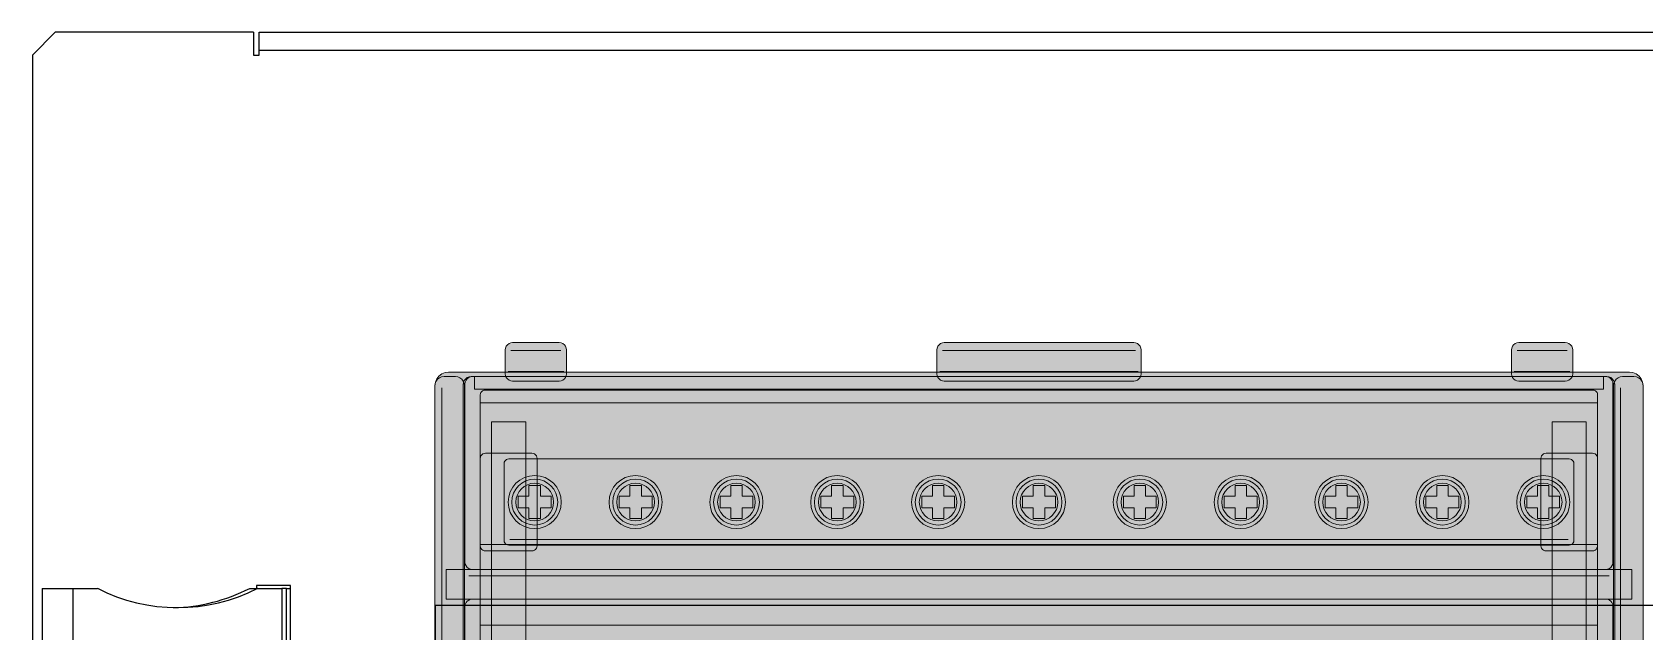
# Model space of a CAD drawing. Header units: millimetres. Extents: x -205 to 4435, y 0 to 4374.
# Drawn here: x 1445 to 1587.2, y 3574.4 to 3627.3 of the extents above; entities that cross this region are included whole.
import ezdxf

# ---------------------------------------------------------------- set-up
doc = ezdxf.new("R2010")
doc.units = ezdxf.units.MM
doc.layers.add('CP_DEVICES', color=7, linetype='Continuous')
for name, color, linetype, lineweight in [('EKF_DETAILS', 7, 'Continuous', 5), ('EKF_FILL', 7, 'Continuous', 5), ('EKF_OUTLINE', 7, 'Continuous', 13), ('EKF_TERMINALS', 7, 'Continuous', 5)]:
    doc.layers.add(name, color=color, linetype=linetype, lineweight=lineweight)

# ---------------------------------------------------------------- blocks, each defined once
blk = doc.blocks.new('A$Ca0305565')
at = {"color": 7, "linetype": 'Continuous', "lineweight": 25}
for p, q in [((2, 148), (0, 146)), ((19.5, 148), (2, 148)), ((19.5, 148), (19.5, 146)), ((20, 146.4), (20, 148)), ((20, 148), (430, 148)), ((0, 146), (0, 2)), ((19.5, 146), (20, 146)), ((20, 146), (20, 146.4)), ((430, 146.4), (20, 146.4)), ((0.87, 99), (0.87, 84)), ((0.87, 99), (3.6, 99)), ((3.6, 84), (3.6, 99)), ((3.6, 99), (5.73, 99)), ((19.16, 99), (19.87, 99)), ((19.75, 99.25), (19.75, 99)), ((22.75, 99.25), (19.75, 99.25)), ((19.87, 99), (21.99, 99)), ((21.99, 99), (21.99, 49)), ((22.41, 99), (21.99, 99)), ((22.41, 49), (22.41, 99)), ((22.41, 99), (22.75, 99)), ((22.75, 48.75), (22.75, 99.25)), ((35.5, 97.5), (35.5, 50.5)), ((414.5, 97.5), (35.5, 97.5))]:
    blk.add_line(p, q, dxfattribs=at)
for centre, radius, start, end in [((12.8, 112.79), 15.49, 242.8446, 297.1554), ((12, 113.08), 15.8, 271.6184, 296.9703)]:
    blk.add_arc(centre, radius, start, end, dxfattribs=at)
blk = doc.blocks.new('*U391')
blk.add_blockref('A$Ca0305565', (-12, 536.23))
blk = doc.blocks.new('EKF_CM_4x11')
at = {"layer": 'EKF_FILL', "true_color": 0x74745f}
for points in [[(10.95, 90.7), (11.12, 90.68), (11.28, 90.61), (11.41, 90.51), (11.51, 90.38), (11.58, 90.22), (11.6, 90.05), (11.6, 87.95), (11.58, 87.78), (11.51, 87.62), (11.41, 87.49), (11.28, 87.39), (11.12, 87.32), (10.95, 87.3), (6.85, 87.3), (6.68, 87.32), (6.53, 87.39), (6.39, 87.49), (6.29, 87.62), (6.22, 87.78), (6.2, 87.95), (6.2, 90.05), (6.22, 90.22), (6.29, 90.38), (6.39, 90.51), (6.53, 90.61), (6.68, 90.68), (6.85, 90.7)], [(61.6, 90.7), (61.77, 90.68), (61.92, 90.61), (62.06, 90.51), (62.16, 90.38), (62.23, 90.22), (62.25, 90.05), (62.25, 87.95), (62.23, 87.78), (62.16, 87.62), (62.06, 87.49), (61.92, 87.39), (61.77, 87.32), (61.6, 87.3), (44.9, 87.3), (44.73, 87.32), (44.58, 87.39), (44.44, 87.49), (44.34, 87.62), (44.27, 87.78), (44.25, 87.95), (44.25, 90.05), (44.27, 90.22), (44.34, 90.38), (44.44, 90.51), (44.58, 90.61), (44.73, 90.68), (44.9, 90.7)], [(99.65, 90.7), (99.82, 90.68), (99.97, 90.61), (100.11, 90.51), (100.21, 90.38), (100.28, 90.22), (100.3, 90.05), (100.3, 87.95), (100.28, 87.78), (100.21, 87.62), (100.11, 87.49), (99.97, 87.39), (99.82, 87.32), (99.65, 87.3), (95.55, 87.3), (95.38, 87.32), (95.22, 87.39), (95.09, 87.49), (94.99, 87.62), (94.92, 87.78), (94.9, 87.95), (94.9, 90.05), (94.92, 90.22), (94.99, 90.38), (95.09, 90.51), (95.22, 90.61), (95.38, 90.68), (95.55, 90.7)]]:
    blk.add_hatch(color=47, dxfattribs=at).paths.add_polyline_path(points)
at = {"layer": 'EKF_FILL', "true_color": 0xe3e8e5}
blk.add_hatch(color=254, dxfattribs=at).paths.add_polyline_path([(105.3, 88.1), (105.61, 88.06), (105.9, 87.94), (106.15, 87.75), (106.34, 87.5), (106.46, 87.21), (106.5, 86.9), (106.5, 1.2), (106.46, 0.89), (106.34, 0.6), (106.15, 0.35), (105.9, 0.16), (105.61, 0.04), (105.3, 0), (1.2, 0), (0.89, 0.04), (0.6, 0.16), (0.35, 0.35), (0.16, 0.6), (0.04, 0.89), (0, 1.2), (0, 86.9), (0.04, 87.21), (0.16, 87.5), (0.35, 87.75), (0.6, 87.94), (0.89, 88.06), (1.2, 88.1)])
at = {"layer": 'EKF_FILL', "true_color": 0xe4e9e6}
for points in [[(1.8, 87.7), (2.01, 87.67), (2.2, 87.59), (2.37, 87.47), (2.49, 87.3), (2.57, 87.11), (2.6, 86.9), (2.6, 0.8), (2.57, 0.59), (2.49, 0.4), (2.37, 0.23), (2.2, 0.11), (2.01, 0.03), (1.8, 0), (0.8, 0), (0.59, 0.03), (0.4, 0.11), (0.23, 0.23), (0.11, 0.4), (0.03, 0.59), (0, 0.8), (0, 86.9), (0.03, 87.11), (0.11, 87.3), (0.23, 87.47), (0.4, 87.59), (0.59, 87.67), (0.8, 87.7)], [(105.7, 87.7), (105.91, 87.67), (106.1, 87.59), (106.27, 87.47), (106.39, 87.3), (106.47, 87.11), (106.5, 86.9), (106.5, 0.8), (106.47, 0.59), (106.39, 0.4), (106.27, 0.23), (106.1, 0.11), (105.91, 0.03), (105.7, 0), (104.7, 0), (104.49, 0.03), (104.3, 0.11), (104.13, 0.23), (104.01, 0.4), (103.93, 0.59), (103.9, 0.8), (103.9, 86.9), (103.93, 87.11), (104.01, 87.3), (104.13, 87.47), (104.3, 87.59), (104.49, 87.67), (104.7, 87.7)]]:
    blk.add_hatch(color=254, dxfattribs=at).paths.add_polyline_path(points)
at = {"layer": 'EKF_FILL', "true_color": 0x55564e}
blk.add_hatch(color=251, dxfattribs=at).paths.add_polyline_path([(103.3, 87.7), (103.48, 87.68), (103.65, 87.61), (103.79, 87.49), (103.91, 87.35), (103.98, 87.18), (104, 87), (104, 1.4), (103.98, 1.22), (103.91, 1.05), (103.79, 0.91), (103.65, 0.79), (103.48, 0.72), (103.3, 0.7), (3.2, 0.7), (3.02, 0.72), (2.85, 0.79), (2.71, 0.91), (2.59, 1.05), (2.52, 1.22), (2.5, 1.4), (2.5, 87), (2.52, 87.18), (2.59, 87.35), (2.71, 87.49), (2.85, 87.61), (3.02, 87.68), (3.2, 87.7)])
at = {"layer": 'EKF_FILL', "true_color": 0x8b8e81}
for points in [[(3.3, 86.9), (103.2, 86.9), (103.2, 85.7), (3.3, 85.7)], [(3.3, 67.3), (103.2, 67.3), (103.2, 66.1), (3.3, 66.1)]]:
    blk.add_hatch(color=252, dxfattribs=at).paths.add_polyline_path(points)
at = {"layer": 'EKF_FILL', "true_color": 0x797c6b}
blk.add_hatch(color=8, dxfattribs=at).paths.add_polyline_path([(3.5, 87.7), (103, 87.7), (103, 86.6), (3.5, 86.6)])
at = {"layer": 'EKF_FILL', "true_color": 0x66665a}
blk.add_hatch(color=251, dxfattribs=at).paths.add_polyline_path([(102.1, 86.5), (102.2, 86.49), (102.3, 86.45), (102.38, 86.38), (102.45, 86.3), (102.49, 86.2), (102.5, 86.1), (102.5, 2.3), (102.49, 2.2), (102.45, 2.1), (102.38, 2.02), (102.3, 1.95), (102.2, 1.91), (102.1, 1.9), (4.4, 1.9), (4.3, 1.91), (4.2, 1.95), (4.12, 2.02), (4.05, 2.1), (4.01, 2.2), (4, 2.3), (4, 86.1), (4.01, 86.2), (4.05, 86.3), (4.12, 86.38), (4.2, 86.45), (4.3, 86.49), (4.4, 86.5)])
at = {"layer": 'EKF_FILL', "true_color": 0x7d7d6d}
for points in [[(5, 83.7), (8, 83.7), (8, 5), (5, 5)], [(98.5, 83.7), (101.5, 83.7), (101.5, 5), (98.5, 5)]]:
    blk.add_hatch(color=8, dxfattribs=at).paths.add_polyline_path(points)
at = {"layer": 'EKF_FILL', "true_color": 0x56594c}
for points in [[(8.55, 80.94), (8.67, 80.93), (8.78, 80.88), (8.87, 80.81), (8.94, 80.72), (8.98, 80.61), (9, 80.49), (9, 72.79), (8.98, 72.68), (8.94, 72.57), (8.87, 72.47), (8.78, 72.4), (8.67, 72.36), (8.55, 72.34), (4.45, 72.34), (4.33, 72.36), (4.22, 72.4), (4.13, 72.47), (4.06, 72.57), (4.02, 72.68), (4, 72.79), (4, 80.49), (4.02, 80.61), (4.06, 80.72), (4.13, 80.81), (4.22, 80.88), (4.33, 80.93), (4.45, 80.94)], [(102.05, 80.94), (102.17, 80.93), (102.28, 80.88), (102.37, 80.81), (102.44, 80.72), (102.48, 80.61), (102.5, 80.49), (102.5, 72.79), (102.48, 72.68), (102.44, 72.57), (102.37, 72.47), (102.28, 72.4), (102.17, 72.36), (102.05, 72.34), (97.95, 72.34), (97.83, 72.36), (97.72, 72.4), (97.63, 72.47), (97.56, 72.57), (97.52, 72.68), (97.5, 72.79), (97.5, 80.49), (97.52, 80.61), (97.56, 80.72), (97.63, 80.81), (97.72, 80.88), (97.83, 80.93), (97.95, 80.94)]]:
    blk.add_hatch(color=251, dxfattribs=at).paths.add_polyline_path(points)
at = {"layer": 'EKF_FILL', "true_color": 0x8b805d}
blk.add_hatch(color=45, dxfattribs=at).paths.add_polyline_path([(100, 80.44), (100.1, 80.43), (100.2, 80.39), (100.28, 80.32), (100.35, 80.24), (100.39, 80.15), (100.4, 80.04), (100.4, 73.24), (100.39, 73.14), (100.35, 73.04), (100.28, 72.96), (100.2, 72.9), (100.1, 72.86), (100, 72.84), (6.5, 72.84), (6.4, 72.86), (6.3, 72.9), (6.22, 72.96), (6.15, 73.04), (6.11, 73.14), (6.1, 73.24), (6.1, 80.04), (6.11, 80.15), (6.15, 80.24), (6.22, 80.32), (6.3, 80.39), (6.4, 80.43), (6.5, 80.44)])
at = {"layer": 'EKF_FILL', "true_color": 0x625f4e}
for points in [[(11.14, 76.64), (11.12, 76.34), (11.06, 76.04), (10.96, 75.75), (10.83, 75.47), (10.66, 75.22), (10.45, 74.99), (10.22, 74.79), (9.97, 74.62), (9.7, 74.48), (9.41, 74.38), (9.11, 74.32), (8.8, 74.3), (8.49, 74.32), (8.19, 74.38), (7.9, 74.48), (7.63, 74.62), (7.38, 74.79), (7.15, 74.99), (6.94, 75.22), (6.77, 75.47), (6.64, 75.75), (6.54, 76.04), (6.48, 76.34), (6.46, 76.64), (6.48, 76.95), (6.54, 77.25), (6.64, 77.54), (6.77, 77.81), (6.94, 78.07), (7.15, 78.3), (7.38, 78.5), (7.63, 78.67), (7.9, 78.8), (8.19, 78.9), (8.49, 78.96), (8.8, 78.98), (9.11, 78.96), (9.41, 78.9), (9.7, 78.8), (9.97, 78.67), (10.22, 78.5), (10.45, 78.3), (10.66, 78.07), (10.83, 77.81), (10.96, 77.54), (11.06, 77.25), (11.12, 76.95)], [(20.03, 76.64), (20.01, 76.34), (19.95, 76.04), (19.85, 75.75), (19.72, 75.47), (19.55, 75.22), (19.34, 74.99), (19.11, 74.79), (18.86, 74.62), (18.59, 74.48), (18.3, 74.38), (18, 74.32), (17.69, 74.3), (17.38, 74.32), (17.08, 74.38), (16.79, 74.48), (16.52, 74.62), (16.27, 74.79), (16.04, 74.99), (15.83, 75.22), (15.66, 75.47), (15.53, 75.75), (15.43, 76.04), (15.37, 76.34), (15.35, 76.64), (15.37, 76.95), (15.43, 77.25), (15.53, 77.54), (15.66, 77.81), (15.83, 78.07), (16.04, 78.3), (16.27, 78.5), (16.52, 78.67), (16.79, 78.8), (17.08, 78.9), (17.38, 78.96), (17.69, 78.98), (18, 78.96), (18.3, 78.9), (18.59, 78.8), (18.86, 78.67), (19.11, 78.5), (19.34, 78.3), (19.55, 78.07), (19.72, 77.81), (19.85, 77.54), (19.95, 77.25), (20.01, 76.95)], [(28.92, 76.64), (28.9, 76.34), (28.84, 76.04), (28.74, 75.75), (28.61, 75.47), (28.44, 75.22), (28.23, 74.99), (28, 74.79), (27.75, 74.62), (27.48, 74.48), (27.19, 74.38), (26.89, 74.32), (26.58, 74.3), (26.27, 74.32), (25.97, 74.38), (25.68, 74.48), (25.41, 74.62), (25.16, 74.79), (24.93, 74.99), (24.72, 75.22), (24.55, 75.47), (24.42, 75.75), (24.32, 76.04), (24.26, 76.34), (24.24, 76.64), (24.26, 76.95), (24.32, 77.25), (24.42, 77.54), (24.55, 77.81), (24.72, 78.07), (24.93, 78.3), (25.16, 78.5), (25.41, 78.67), (25.68, 78.8), (25.97, 78.9), (26.27, 78.96), (26.58, 78.98), (26.89, 78.96), (27.19, 78.9), (27.48, 78.8), (27.75, 78.67), (28, 78.5), (28.23, 78.3), (28.44, 78.07), (28.61, 77.81), (28.74, 77.54), (28.84, 77.25), (28.9, 76.95)], [(37.81, 76.64), (37.79, 76.34), (37.73, 76.04), (37.63, 75.75), (37.5, 75.47), (37.33, 75.22), (37.12, 74.99), (36.89, 74.79), (36.64, 74.62), (36.37, 74.48), (36.08, 74.38), (35.78, 74.32), (35.47, 74.3), (35.16, 74.32), (34.86, 74.38), (34.57, 74.48), (34.3, 74.62), (34.05, 74.79), (33.82, 74.99), (33.61, 75.22), (33.44, 75.47), (33.31, 75.75), (33.21, 76.04), (33.15, 76.34), (33.13, 76.64), (33.15, 76.95), (33.21, 77.25), (33.31, 77.54), (33.44, 77.81), (33.61, 78.07), (33.82, 78.3), (34.05, 78.5), (34.3, 78.67), (34.57, 78.8), (34.86, 78.9), (35.16, 78.96), (35.47, 78.98), (35.78, 78.96), (36.08, 78.9), (36.37, 78.8), (36.64, 78.67), (36.89, 78.5), (37.12, 78.3), (37.33, 78.07), (37.5, 77.81), (37.63, 77.54), (37.73, 77.25), (37.79, 76.95)], [(46.7, 76.64), (46.68, 76.34), (46.62, 76.04), (46.52, 75.75), (46.39, 75.47), (46.22, 75.22), (46.01, 74.99), (45.78, 74.79), (45.53, 74.62), (45.26, 74.48), (44.97, 74.38), (44.67, 74.32), (44.36, 74.3), (44.05, 74.32), (43.75, 74.38), (43.46, 74.48), (43.19, 74.62), (42.94, 74.79), (42.71, 74.99), (42.5, 75.22), (42.33, 75.47), (42.2, 75.75), (42.1, 76.04), (42.04, 76.34), (42.02, 76.64), (42.04, 76.95), (42.1, 77.25), (42.2, 77.54), (42.33, 77.81), (42.5, 78.07), (42.71, 78.3), (42.94, 78.5), (43.19, 78.67), (43.46, 78.8), (43.75, 78.9), (44.05, 78.96), (44.36, 78.98), (44.67, 78.96), (44.97, 78.9), (45.26, 78.8), (45.53, 78.67), (45.78, 78.5), (46.01, 78.3), (46.22, 78.07), (46.39, 77.81), (46.52, 77.54), (46.62, 77.25), (46.68, 76.95)], [(55.59, 76.64), (55.57, 76.34), (55.51, 76.04), (55.41, 75.75), (55.28, 75.47), (55.11, 75.22), (54.9, 74.99), (54.67, 74.79), (54.42, 74.62), (54.15, 74.48), (53.86, 74.38), (53.56, 74.32), (53.25, 74.3), (52.94, 74.32), (52.64, 74.38), (52.35, 74.48), (52.08, 74.62), (51.83, 74.79), (51.6, 74.99), (51.39, 75.22), (51.22, 75.47), (51.09, 75.75), (50.99, 76.04), (50.93, 76.34), (50.91, 76.64), (50.93, 76.95), (50.99, 77.25), (51.09, 77.54), (51.22, 77.81), (51.39, 78.07), (51.6, 78.3), (51.83, 78.5), (52.08, 78.67), (52.35, 78.8), (52.64, 78.9), (52.94, 78.96), (53.25, 78.98), (53.56, 78.96), (53.86, 78.9), (54.15, 78.8), (54.42, 78.67), (54.67, 78.5), (54.9, 78.3), (55.11, 78.07), (55.28, 77.81), (55.41, 77.54), (55.51, 77.25), (55.57, 76.95)], [(64.48, 76.64), (64.46, 76.34), (64.4, 76.04), (64.3, 75.75), (64.17, 75.47), (64, 75.22), (63.79, 74.99), (63.56, 74.79), (63.31, 74.62), (63.04, 74.48), (62.75, 74.38), (62.45, 74.32), (62.14, 74.3), (61.83, 74.32), (61.53, 74.38), (61.24, 74.48), (60.97, 74.62), (60.72, 74.79), (60.49, 74.99), (60.28, 75.22), (60.11, 75.47), (59.98, 75.75), (59.88, 76.04), (59.82, 76.34), (59.8, 76.64), (59.82, 76.95), (59.88, 77.25), (59.98, 77.54), (60.11, 77.81), (60.28, 78.07), (60.49, 78.3), (60.72, 78.5), (60.97, 78.67), (61.24, 78.8), (61.53, 78.9), (61.83, 78.96), (62.14, 78.98), (62.45, 78.96), (62.75, 78.9), (63.04, 78.8), (63.31, 78.67), (63.56, 78.5), (63.79, 78.3), (64, 78.07), (64.17, 77.81), (64.3, 77.54), (64.4, 77.25), (64.46, 76.95)], [(73.37, 76.64), (73.35, 76.34), (73.29, 76.04), (73.19, 75.75), (73.06, 75.47), (72.89, 75.22), (72.68, 74.99), (72.45, 74.79), (72.2, 74.62), (71.93, 74.48), (71.64, 74.38), (71.34, 74.32), (71.03, 74.3), (70.72, 74.32), (70.42, 74.38), (70.13, 74.48), (69.86, 74.62), (69.61, 74.79), (69.38, 74.99), (69.17, 75.22), (69, 75.47), (68.87, 75.75), (68.77, 76.04), (68.71, 76.34), (68.69, 76.64), (68.71, 76.95), (68.77, 77.25), (68.87, 77.54), (69, 77.81), (69.17, 78.07), (69.38, 78.3), (69.61, 78.5), (69.86, 78.67), (70.13, 78.8), (70.42, 78.9), (70.72, 78.96), (71.03, 78.98), (71.34, 78.96), (71.64, 78.9), (71.93, 78.8), (72.2, 78.67), (72.45, 78.5), (72.68, 78.3), (72.89, 78.07), (73.06, 77.81), (73.19, 77.54), (73.29, 77.25), (73.35, 76.95)], [(82.26, 76.64), (82.24, 76.34), (82.18, 76.04), (82.08, 75.75), (81.95, 75.47), (81.78, 75.22), (81.57, 74.99), (81.34, 74.79), (81.09, 74.62), (80.82, 74.48), (80.53, 74.38), (80.23, 74.32), (79.92, 74.3), (79.61, 74.32), (79.31, 74.38), (79.02, 74.48), (78.75, 74.62), (78.5, 74.79), (78.27, 74.99), (78.06, 75.22), (77.89, 75.47), (77.76, 75.75), (77.66, 76.04), (77.6, 76.34), (77.58, 76.64), (77.6, 76.95), (77.66, 77.25), (77.76, 77.54), (77.89, 77.81), (78.06, 78.07), (78.27, 78.3), (78.5, 78.5), (78.75, 78.67), (79.02, 78.8), (79.31, 78.9), (79.61, 78.96), (79.92, 78.98), (80.23, 78.96), (80.53, 78.9), (80.82, 78.8), (81.09, 78.67), (81.34, 78.5), (81.57, 78.3), (81.78, 78.07), (81.95, 77.81), (82.08, 77.54), (82.18, 77.25), (82.24, 76.95)], [(91.15, 76.64), (91.13, 76.34), (91.07, 76.04), (90.97, 75.75), (90.84, 75.47), (90.67, 75.22), (90.46, 74.99), (90.23, 74.79), (89.98, 74.62), (89.71, 74.48), (89.42, 74.38), (89.12, 74.32), (88.81, 74.3), (88.5, 74.32), (88.2, 74.38), (87.91, 74.48), (87.64, 74.62), (87.39, 74.79), (87.16, 74.99), (86.95, 75.22), (86.78, 75.47), (86.65, 75.75), (86.55, 76.04), (86.49, 76.34), (86.47, 76.64), (86.49, 76.95), (86.55, 77.25), (86.65, 77.54), (86.78, 77.81), (86.95, 78.07), (87.16, 78.3), (87.39, 78.5), (87.64, 78.67), (87.91, 78.8), (88.2, 78.9), (88.5, 78.96), (88.81, 78.98), (89.12, 78.96), (89.42, 78.9), (89.71, 78.8), (89.98, 78.67), (90.23, 78.5), (90.46, 78.3), (90.67, 78.07), (90.84, 77.81), (90.97, 77.54), (91.07, 77.25), (91.13, 76.95)], [(100.04, 76.64), (100.02, 76.34), (99.96, 76.04), (99.86, 75.75), (99.73, 75.47), (99.56, 75.22), (99.35, 74.99), (99.12, 74.79), (98.87, 74.62), (98.6, 74.48), (98.31, 74.38), (98.01, 74.32), (97.7, 74.3), (97.39, 74.32), (97.09, 74.38), (96.8, 74.48), (96.53, 74.62), (96.28, 74.79), (96.05, 74.99), (95.84, 75.22), (95.67, 75.47), (95.54, 75.75), (95.44, 76.04), (95.38, 76.34), (95.36, 76.64), (95.38, 76.95), (95.44, 77.25), (95.54, 77.54), (95.67, 77.81), (95.84, 78.07), (96.05, 78.3), (96.28, 78.5), (96.53, 78.67), (96.8, 78.8), (97.09, 78.9), (97.39, 78.96), (97.7, 78.98), (98.01, 78.96), (98.31, 78.9), (98.6, 78.8), (98.87, 78.67), (99.12, 78.5), (99.35, 78.3), (99.56, 78.07), (99.73, 77.81), (99.86, 77.54), (99.96, 77.25), (100.02, 76.95)]]:
    blk.add_hatch(color=251, dxfattribs=at).paths.add_polyline_path(points)
at = {"layer": 'EKF_FILL', "true_color": 0x909087}
for points in [[(10.82, 76.64), (10.8, 76.38), (10.75, 76.12), (10.67, 75.87), (10.55, 75.63), (10.4, 75.41), (10.23, 75.21), (10.03, 75.04), (9.81, 74.89), (9.57, 74.78), (9.32, 74.69), (9.06, 74.64), (8.8, 74.62), (8.54, 74.64), (8.28, 74.69), (8.03, 74.78), (7.79, 74.89), (7.57, 75.04), (7.37, 75.21), (7.2, 75.41), (7.05, 75.63), (6.93, 75.87), (6.85, 76.12), (6.8, 76.38), (6.78, 76.64), (6.8, 76.91), (6.85, 77.16), (6.93, 77.41), (7.05, 77.65), (7.2, 77.87), (7.37, 78.07), (7.57, 78.24), (7.79, 78.39), (8.03, 78.51), (8.28, 78.59), (8.54, 78.64), (8.8, 78.66), (9.06, 78.64), (9.32, 78.59), (9.57, 78.51), (9.81, 78.39), (10.03, 78.24), (10.23, 78.07), (10.4, 77.87), (10.55, 77.65), (10.67, 77.41), (10.75, 77.16), (10.8, 76.91)], [(19.71, 76.64), (19.69, 76.38), (19.64, 76.12), (19.56, 75.87), (19.44, 75.63), (19.29, 75.41), (19.12, 75.21), (18.92, 75.04), (18.7, 74.89), (18.46, 74.78), (18.21, 74.69), (17.95, 74.64), (17.69, 74.62), (17.43, 74.64), (17.17, 74.69), (16.92, 74.78), (16.68, 74.89), (16.46, 75.04), (16.26, 75.21), (16.09, 75.41), (15.94, 75.63), (15.82, 75.87), (15.74, 76.12), (15.69, 76.38), (15.67, 76.64), (15.69, 76.91), (15.74, 77.16), (15.82, 77.41), (15.94, 77.65), (16.09, 77.87), (16.26, 78.07), (16.46, 78.24), (16.68, 78.39), (16.92, 78.51), (17.17, 78.59), (17.43, 78.64), (17.69, 78.66), (17.95, 78.64), (18.21, 78.59), (18.46, 78.51), (18.7, 78.39), (18.92, 78.24), (19.12, 78.07), (19.29, 77.87), (19.44, 77.65), (19.56, 77.41), (19.64, 77.16), (19.69, 76.91)], [(28.6, 76.64), (28.58, 76.38), (28.53, 76.12), (28.45, 75.87), (28.33, 75.63), (28.18, 75.41), (28.01, 75.21), (27.81, 75.04), (27.59, 74.89), (27.35, 74.78), (27.1, 74.69), (26.84, 74.64), (26.58, 74.62), (26.32, 74.64), (26.06, 74.69), (25.81, 74.78), (25.57, 74.89), (25.35, 75.04), (25.15, 75.21), (24.98, 75.41), (24.83, 75.63), (24.71, 75.87), (24.63, 76.12), (24.58, 76.38), (24.56, 76.64), (24.58, 76.91), (24.63, 77.16), (24.71, 77.41), (24.83, 77.65), (24.98, 77.87), (25.15, 78.07), (25.35, 78.24), (25.57, 78.39), (25.81, 78.51), (26.06, 78.59), (26.32, 78.64), (26.58, 78.66), (26.84, 78.64), (27.1, 78.59), (27.35, 78.51), (27.59, 78.39), (27.81, 78.24), (28.01, 78.07), (28.18, 77.87), (28.33, 77.65), (28.45, 77.41), (28.53, 77.16), (28.58, 76.91)], [(37.49, 76.64), (37.47, 76.38), (37.42, 76.12), (37.34, 75.87), (37.22, 75.63), (37.07, 75.41), (36.9, 75.21), (36.7, 75.04), (36.48, 74.89), (36.24, 74.78), (35.99, 74.69), (35.73, 74.64), (35.47, 74.62), (35.21, 74.64), (34.95, 74.69), (34.7, 74.78), (34.46, 74.89), (34.24, 75.04), (34.04, 75.21), (33.87, 75.41), (33.72, 75.63), (33.6, 75.87), (33.52, 76.12), (33.47, 76.38), (33.45, 76.64), (33.47, 76.91), (33.52, 77.16), (33.6, 77.41), (33.72, 77.65), (33.87, 77.87), (34.04, 78.07), (34.24, 78.24), (34.46, 78.39), (34.7, 78.51), (34.95, 78.59), (35.21, 78.64), (35.47, 78.66), (35.73, 78.64), (35.99, 78.59), (36.24, 78.51), (36.48, 78.39), (36.7, 78.24), (36.9, 78.07), (37.07, 77.87), (37.22, 77.65), (37.34, 77.41), (37.42, 77.16), (37.47, 76.91)], [(46.38, 76.64), (46.36, 76.38), (46.31, 76.12), (46.23, 75.87), (46.11, 75.63), (45.96, 75.41), (45.79, 75.21), (45.59, 75.04), (45.37, 74.89), (45.13, 74.78), (44.88, 74.69), (44.62, 74.64), (44.36, 74.62), (44.1, 74.64), (43.84, 74.69), (43.59, 74.78), (43.35, 74.89), (43.13, 75.04), (42.93, 75.21), (42.76, 75.41), (42.61, 75.63), (42.49, 75.87), (42.41, 76.12), (42.36, 76.38), (42.34, 76.64), (42.36, 76.91), (42.41, 77.16), (42.49, 77.41), (42.61, 77.65), (42.76, 77.87), (42.93, 78.07), (43.13, 78.24), (43.35, 78.39), (43.59, 78.51), (43.84, 78.59), (44.1, 78.64), (44.36, 78.66), (44.62, 78.64), (44.88, 78.59), (45.13, 78.51), (45.37, 78.39), (45.59, 78.24), (45.79, 78.07), (45.96, 77.87), (46.11, 77.65), (46.23, 77.41), (46.31, 77.16), (46.36, 76.91)], [(55.27, 76.64), (55.25, 76.38), (55.2, 76.12), (55.12, 75.87), (55, 75.63), (54.85, 75.41), (54.68, 75.21), (54.48, 75.04), (54.26, 74.89), (54.02, 74.78), (53.77, 74.69), (53.51, 74.64), (53.25, 74.62), (52.99, 74.64), (52.73, 74.69), (52.48, 74.78), (52.24, 74.89), (52.02, 75.04), (51.82, 75.21), (51.65, 75.41), (51.5, 75.63), (51.38, 75.87), (51.3, 76.12), (51.25, 76.38), (51.23, 76.64), (51.25, 76.91), (51.3, 77.16), (51.38, 77.41), (51.5, 77.65), (51.65, 77.87), (51.82, 78.07), (52.02, 78.24), (52.24, 78.39), (52.48, 78.51), (52.73, 78.59), (52.99, 78.64), (53.25, 78.66), (53.51, 78.64), (53.77, 78.59), (54.02, 78.51), (54.26, 78.39), (54.48, 78.24), (54.68, 78.07), (54.85, 77.87), (55, 77.65), (55.12, 77.41), (55.2, 77.16), (55.25, 76.91)], [(64.16, 76.64), (64.14, 76.38), (64.09, 76.12), (64.01, 75.87), (63.89, 75.63), (63.74, 75.41), (63.57, 75.21), (63.37, 75.04), (63.15, 74.89), (62.91, 74.78), (62.66, 74.69), (62.4, 74.64), (62.14, 74.62), (61.88, 74.64), (61.62, 74.69), (61.37, 74.78), (61.13, 74.89), (60.91, 75.04), (60.71, 75.21), (60.54, 75.41), (60.39, 75.63), (60.27, 75.87), (60.19, 76.12), (60.14, 76.38), (60.12, 76.64), (60.14, 76.91), (60.19, 77.16), (60.27, 77.41), (60.39, 77.65), (60.54, 77.87), (60.71, 78.07), (60.91, 78.24), (61.13, 78.39), (61.37, 78.51), (61.62, 78.59), (61.88, 78.64), (62.14, 78.66), (62.4, 78.64), (62.66, 78.59), (62.91, 78.51), (63.15, 78.39), (63.37, 78.24), (63.57, 78.07), (63.74, 77.87), (63.89, 77.65), (64.01, 77.41), (64.09, 77.16), (64.14, 76.91)], [(73.05, 76.64), (73.03, 76.38), (72.98, 76.12), (72.9, 75.87), (72.78, 75.63), (72.63, 75.41), (72.46, 75.21), (72.26, 75.04), (72.04, 74.89), (71.8, 74.78), (71.55, 74.69), (71.29, 74.64), (71.03, 74.62), (70.77, 74.64), (70.51, 74.69), (70.26, 74.78), (70.02, 74.89), (69.8, 75.04), (69.6, 75.21), (69.43, 75.41), (69.28, 75.63), (69.16, 75.87), (69.08, 76.12), (69.03, 76.38), (69.01, 76.64), (69.03, 76.91), (69.08, 77.16), (69.16, 77.41), (69.28, 77.65), (69.43, 77.87), (69.6, 78.07), (69.8, 78.24), (70.02, 78.39), (70.26, 78.51), (70.51, 78.59), (70.77, 78.64), (71.03, 78.66), (71.29, 78.64), (71.55, 78.59), (71.8, 78.51), (72.04, 78.39), (72.26, 78.24), (72.46, 78.07), (72.63, 77.87), (72.78, 77.65), (72.9, 77.41), (72.98, 77.16), (73.03, 76.91)], [(81.94, 76.64), (81.92, 76.38), (81.87, 76.12), (81.79, 75.87), (81.67, 75.63), (81.52, 75.41), (81.35, 75.21), (81.15, 75.04), (80.93, 74.89), (80.69, 74.78), (80.44, 74.69), (80.18, 74.64), (79.92, 74.62), (79.66, 74.64), (79.4, 74.69), (79.15, 74.78), (78.91, 74.89), (78.69, 75.04), (78.49, 75.21), (78.32, 75.41), (78.17, 75.63), (78.05, 75.87), (77.97, 76.12), (77.92, 76.38), (77.9, 76.64), (77.92, 76.91), (77.97, 77.16), (78.05, 77.41), (78.17, 77.65), (78.32, 77.87), (78.49, 78.07), (78.69, 78.24), (78.91, 78.39), (79.15, 78.51), (79.4, 78.59), (79.66, 78.64), (79.92, 78.66), (80.18, 78.64), (80.44, 78.59), (80.69, 78.51), (80.93, 78.39), (81.15, 78.24), (81.35, 78.07), (81.52, 77.87), (81.67, 77.65), (81.79, 77.41), (81.87, 77.16), (81.92, 76.91)], [(90.83, 76.64), (90.81, 76.38), (90.76, 76.12), (90.68, 75.87), (90.56, 75.63), (90.41, 75.41), (90.24, 75.21), (90.04, 75.04), (89.82, 74.89), (89.58, 74.78), (89.33, 74.69), (89.07, 74.64), (88.81, 74.62), (88.55, 74.64), (88.29, 74.69), (88.04, 74.78), (87.8, 74.89), (87.58, 75.04), (87.38, 75.21), (87.21, 75.41), (87.06, 75.63), (86.94, 75.87), (86.86, 76.12), (86.81, 76.38), (86.79, 76.64), (86.81, 76.91), (86.86, 77.16), (86.94, 77.41), (87.06, 77.65), (87.21, 77.87), (87.38, 78.07), (87.58, 78.24), (87.8, 78.39), (88.04, 78.51), (88.29, 78.59), (88.55, 78.64), (88.81, 78.66), (89.07, 78.64), (89.33, 78.59), (89.58, 78.51), (89.82, 78.39), (90.04, 78.24), (90.24, 78.07), (90.41, 77.87), (90.56, 77.65), (90.68, 77.41), (90.76, 77.16), (90.81, 76.91)], [(99.72, 76.64), (99.7, 76.38), (99.65, 76.12), (99.57, 75.87), (99.45, 75.63), (99.3, 75.41), (99.13, 75.21), (98.93, 75.04), (98.71, 74.89), (98.47, 74.78), (98.22, 74.69), (97.96, 74.64), (97.7, 74.62), (97.44, 74.64), (97.18, 74.69), (96.93, 74.78), (96.69, 74.89), (96.47, 75.04), (96.27, 75.21), (96.1, 75.41), (95.95, 75.63), (95.83, 75.87), (95.75, 76.12), (95.7, 76.38), (95.68, 76.64), (95.7, 76.91), (95.75, 77.16), (95.83, 77.41), (95.95, 77.65), (96.1, 77.87), (96.27, 78.07), (96.47, 78.24), (96.69, 78.39), (96.93, 78.51), (97.18, 78.59), (97.44, 78.64), (97.7, 78.66), (97.96, 78.64), (98.22, 78.59), (98.47, 78.51), (98.71, 78.39), (98.93, 78.24), (99.13, 78.07), (99.3, 77.87), (99.45, 77.65), (99.57, 77.41), (99.65, 77.16), (99.7, 76.91)]]:
    blk.add_hatch(color=252, dxfattribs=at).paths.add_polyline_path(points)
at = {"layer": 'EKF_FILL', "true_color": 0x797d75}
for points in [[(10.46, 76.64), (10.44, 76.43), (10.4, 76.21), (10.33, 76.01), (10.23, 75.81), (10.11, 75.63), (9.97, 75.47), (9.81, 75.33), (9.63, 75.21), (9.43, 75.11), (9.23, 75.04), (9.02, 75), (8.8, 74.99), (8.58, 75), (8.37, 75.04), (8.17, 75.11), (7.97, 75.21), (7.79, 75.33), (7.63, 75.47), (7.49, 75.63), (7.37, 75.81), (7.27, 76.01), (7.2, 76.21), (7.16, 76.43), (7.14, 76.64), (7.16, 76.86), (7.2, 77.07), (7.27, 77.28), (7.37, 77.47), (7.49, 77.65), (7.63, 77.81), (7.79, 77.96), (7.97, 78.08), (8.17, 78.17), (8.37, 78.24), (8.58, 78.28), (8.8, 78.3), (9.02, 78.28), (9.23, 78.24), (9.43, 78.17), (9.63, 78.08), (9.81, 77.96), (9.97, 77.81), (10.11, 77.65), (10.23, 77.47), (10.33, 77.28), (10.4, 77.07), (10.44, 76.86)], [(19.35, 76.64), (19.33, 76.43), (19.29, 76.21), (19.22, 76.01), (19.12, 75.81), (19, 75.63), (18.86, 75.47), (18.7, 75.33), (18.52, 75.21), (18.32, 75.11), (18.12, 75.04), (17.91, 75), (17.69, 74.99), (17.47, 75), (17.26, 75.04), (17.06, 75.11), (16.86, 75.21), (16.68, 75.33), (16.52, 75.47), (16.38, 75.63), (16.26, 75.81), (16.16, 76.01), (16.09, 76.21), (16.05, 76.43), (16.03, 76.64), (16.05, 76.86), (16.09, 77.07), (16.16, 77.28), (16.26, 77.47), (16.38, 77.65), (16.52, 77.81), (16.68, 77.96), (16.86, 78.08), (17.06, 78.17), (17.26, 78.24), (17.47, 78.28), (17.69, 78.3), (17.91, 78.28), (18.12, 78.24), (18.32, 78.17), (18.52, 78.08), (18.7, 77.96), (18.86, 77.81), (19, 77.65), (19.12, 77.47), (19.22, 77.28), (19.29, 77.07), (19.33, 76.86)], [(28.24, 76.64), (28.22, 76.43), (28.18, 76.21), (28.11, 76.01), (28.01, 75.81), (27.89, 75.63), (27.75, 75.47), (27.59, 75.33), (27.41, 75.21), (27.21, 75.11), (27.01, 75.04), (26.8, 75), (26.58, 74.99), (26.36, 75), (26.15, 75.04), (25.95, 75.11), (25.75, 75.21), (25.57, 75.33), (25.41, 75.47), (25.27, 75.63), (25.15, 75.81), (25.05, 76.01), (24.98, 76.21), (24.94, 76.43), (24.92, 76.64), (24.94, 76.86), (24.98, 77.07), (25.05, 77.28), (25.15, 77.47), (25.27, 77.65), (25.41, 77.81), (25.57, 77.96), (25.75, 78.08), (25.95, 78.17), (26.15, 78.24), (26.36, 78.28), (26.58, 78.3), (26.8, 78.28), (27.01, 78.24), (27.21, 78.17), (27.41, 78.08), (27.59, 77.96), (27.75, 77.81), (27.89, 77.65), (28.01, 77.47), (28.11, 77.28), (28.18, 77.07), (28.22, 76.86)], [(37.13, 76.64), (37.11, 76.43), (37.07, 76.21), (37, 76.01), (36.9, 75.81), (36.78, 75.63), (36.64, 75.47), (36.48, 75.33), (36.3, 75.21), (36.1, 75.11), (35.9, 75.04), (35.69, 75), (35.47, 74.99), (35.25, 75), (35.04, 75.04), (34.84, 75.11), (34.64, 75.21), (34.46, 75.33), (34.3, 75.47), (34.16, 75.63), (34.04, 75.81), (33.94, 76.01), (33.87, 76.21), (33.83, 76.43), (33.81, 76.64), (33.83, 76.86), (33.87, 77.07), (33.94, 77.28), (34.04, 77.47), (34.16, 77.65), (34.3, 77.81), (34.46, 77.96), (34.64, 78.08), (34.84, 78.17), (35.04, 78.24), (35.25, 78.28), (35.47, 78.3), (35.69, 78.28), (35.9, 78.24), (36.1, 78.17), (36.3, 78.08), (36.48, 77.96), (36.64, 77.81), (36.78, 77.65), (36.9, 77.47), (37, 77.28), (37.07, 77.07), (37.11, 76.86)], [(46.02, 76.64), (46, 76.43), (45.96, 76.21), (45.89, 76.01), (45.79, 75.81), (45.67, 75.63), (45.53, 75.47), (45.37, 75.33), (45.19, 75.21), (44.99, 75.11), (44.79, 75.04), (44.58, 75), (44.36, 74.99), (44.14, 75), (43.93, 75.04), (43.73, 75.11), (43.53, 75.21), (43.35, 75.33), (43.19, 75.47), (43.05, 75.63), (42.93, 75.81), (42.83, 76.01), (42.76, 76.21), (42.72, 76.43), (42.7, 76.64), (42.72, 76.86), (42.76, 77.07), (42.83, 77.28), (42.93, 77.47), (43.05, 77.65), (43.19, 77.81), (43.35, 77.96), (43.53, 78.08), (43.73, 78.17), (43.93, 78.24), (44.14, 78.28), (44.36, 78.3), (44.58, 78.28), (44.79, 78.24), (44.99, 78.17), (45.19, 78.08), (45.37, 77.96), (45.53, 77.81), (45.67, 77.65), (45.79, 77.47), (45.89, 77.28), (45.96, 77.07), (46, 76.86)], [(54.91, 76.64), (54.89, 76.43), (54.85, 76.21), (54.78, 76.01), (54.68, 75.81), (54.56, 75.63), (54.42, 75.47), (54.26, 75.33), (54.08, 75.21), (53.88, 75.11), (53.68, 75.04), (53.47, 75), (53.25, 74.99), (53.03, 75), (52.82, 75.04), (52.62, 75.11), (52.42, 75.21), (52.24, 75.33), (52.08, 75.47), (51.94, 75.63), (51.82, 75.81), (51.72, 76.01), (51.65, 76.21), (51.61, 76.43), (51.59, 76.64), (51.61, 76.86), (51.65, 77.07), (51.72, 77.28), (51.82, 77.47), (51.94, 77.65), (52.08, 77.81), (52.24, 77.96), (52.42, 78.08), (52.62, 78.17), (52.82, 78.24), (53.03, 78.28), (53.25, 78.3), (53.47, 78.28), (53.68, 78.24), (53.88, 78.17), (54.08, 78.08), (54.26, 77.96), (54.42, 77.81), (54.56, 77.65), (54.68, 77.47), (54.78, 77.28), (54.85, 77.07), (54.89, 76.86)], [(63.8, 76.64), (63.78, 76.43), (63.74, 76.21), (63.67, 76.01), (63.57, 75.81), (63.45, 75.63), (63.31, 75.47), (63.15, 75.33), (62.97, 75.21), (62.77, 75.11), (62.57, 75.04), (62.36, 75), (62.14, 74.99), (61.92, 75), (61.71, 75.04), (61.51, 75.11), (61.31, 75.21), (61.13, 75.33), (60.97, 75.47), (60.83, 75.63), (60.71, 75.81), (60.61, 76.01), (60.54, 76.21), (60.5, 76.43), (60.48, 76.64), (60.5, 76.86), (60.54, 77.07), (60.61, 77.28), (60.71, 77.47), (60.83, 77.65), (60.97, 77.81), (61.13, 77.96), (61.31, 78.08), (61.51, 78.17), (61.71, 78.24), (61.92, 78.28), (62.14, 78.3), (62.36, 78.28), (62.57, 78.24), (62.77, 78.17), (62.97, 78.08), (63.15, 77.96), (63.31, 77.81), (63.45, 77.65), (63.57, 77.47), (63.67, 77.28), (63.74, 77.07), (63.78, 76.86)], [(72.69, 76.64), (72.67, 76.43), (72.63, 76.21), (72.56, 76.01), (72.46, 75.81), (72.34, 75.63), (72.2, 75.47), (72.04, 75.33), (71.86, 75.21), (71.66, 75.11), (71.46, 75.04), (71.25, 75), (71.03, 74.99), (70.81, 75), (70.6, 75.04), (70.4, 75.11), (70.2, 75.21), (70.02, 75.33), (69.86, 75.47), (69.72, 75.63), (69.6, 75.81), (69.5, 76.01), (69.43, 76.21), (69.39, 76.43), (69.37, 76.64), (69.39, 76.86), (69.43, 77.07), (69.5, 77.28), (69.6, 77.47), (69.72, 77.65), (69.86, 77.81), (70.02, 77.96), (70.2, 78.08), (70.4, 78.17), (70.6, 78.24), (70.81, 78.28), (71.03, 78.3), (71.25, 78.28), (71.46, 78.24), (71.66, 78.17), (71.86, 78.08), (72.04, 77.96), (72.2, 77.81), (72.34, 77.65), (72.46, 77.47), (72.56, 77.28), (72.63, 77.07), (72.67, 76.86)], [(81.58, 76.64), (81.56, 76.43), (81.52, 76.21), (81.45, 76.01), (81.35, 75.81), (81.23, 75.63), (81.09, 75.47), (80.93, 75.33), (80.75, 75.21), (80.55, 75.11), (80.35, 75.04), (80.14, 75), (79.92, 74.99), (79.7, 75), (79.49, 75.04), (79.29, 75.11), (79.09, 75.21), (78.91, 75.33), (78.75, 75.47), (78.61, 75.63), (78.49, 75.81), (78.39, 76.01), (78.32, 76.21), (78.28, 76.43), (78.26, 76.64), (78.28, 76.86), (78.32, 77.07), (78.39, 77.28), (78.49, 77.47), (78.61, 77.65), (78.75, 77.81), (78.91, 77.96), (79.09, 78.08), (79.29, 78.17), (79.49, 78.24), (79.7, 78.28), (79.92, 78.3), (80.14, 78.28), (80.35, 78.24), (80.55, 78.17), (80.75, 78.08), (80.93, 77.96), (81.09, 77.81), (81.23, 77.65), (81.35, 77.47), (81.45, 77.28), (81.52, 77.07), (81.56, 76.86)], [(90.47, 76.64), (90.45, 76.43), (90.41, 76.21), (90.34, 76.01), (90.24, 75.81), (90.12, 75.63), (89.98, 75.47), (89.82, 75.33), (89.64, 75.21), (89.44, 75.11), (89.24, 75.04), (89.03, 75), (88.81, 74.99), (88.59, 75), (88.38, 75.04), (88.18, 75.11), (87.98, 75.21), (87.8, 75.33), (87.64, 75.47), (87.5, 75.63), (87.38, 75.81), (87.28, 76.01), (87.21, 76.21), (87.17, 76.43), (87.15, 76.64), (87.17, 76.86), (87.21, 77.07), (87.28, 77.28), (87.38, 77.47), (87.5, 77.65), (87.64, 77.81), (87.8, 77.96), (87.98, 78.08), (88.18, 78.17), (88.38, 78.24), (88.59, 78.28), (88.81, 78.3), (89.03, 78.28), (89.24, 78.24), (89.44, 78.17), (89.64, 78.08), (89.82, 77.96), (89.98, 77.81), (90.12, 77.65), (90.24, 77.47), (90.34, 77.28), (90.41, 77.07), (90.45, 76.86)], [(99.36, 76.64), (99.34, 76.43), (99.3, 76.21), (99.23, 76.01), (99.13, 75.81), (99.01, 75.63), (98.87, 75.47), (98.71, 75.33), (98.53, 75.21), (98.33, 75.11), (98.13, 75.04), (97.92, 75), (97.7, 74.99), (97.48, 75), (97.27, 75.04), (97.07, 75.11), (96.87, 75.21), (96.69, 75.33), (96.53, 75.47), (96.39, 75.63), (96.27, 75.81), (96.17, 76.01), (96.1, 76.21), (96.06, 76.43), (96.04, 76.64), (96.06, 76.86), (96.1, 77.07), (96.17, 77.28), (96.27, 77.47), (96.39, 77.65), (96.53, 77.81), (96.69, 77.96), (96.87, 78.08), (97.07, 78.17), (97.27, 78.24), (97.48, 78.28), (97.7, 78.3), (97.92, 78.28), (98.13, 78.24), (98.33, 78.17), (98.53, 78.08), (98.71, 77.96), (98.87, 77.81), (99.01, 77.65), (99.13, 77.47), (99.23, 77.28), (99.3, 77.07), (99.34, 76.86)]]:
    blk.add_hatch(color=8, dxfattribs=at).paths.add_polyline_path(points)
at = {"layer": 'EKF_FILL', "true_color": 0x40473f}
for points in [[(8.29, 78.1), (9.3, 78.1), (9.3, 77.15), (10.25, 77.15), (10.25, 76.14), (9.3, 76.14), (9.3, 75.19), (8.29, 75.19), (8.29, 76.14), (7.35, 76.14), (7.35, 77.15), (8.29, 77.15)], [(17.18, 78.1), (18.2, 78.1), (18.2, 77.15), (19.14, 77.15), (19.14, 76.14), (18.2, 76.14), (18.2, 75.19), (17.18, 75.19), (17.18, 76.14), (16.24, 76.14), (16.24, 77.15), (17.18, 77.15)], [(26.08, 78.1), (27.09, 78.1), (27.09, 77.15), (28.03, 77.15), (28.03, 76.14), (27.09, 76.14), (27.09, 75.19), (26.08, 75.19), (26.08, 76.14), (25.13, 76.14), (25.13, 77.15), (26.08, 77.15)], [(34.97, 78.1), (35.98, 78.1), (35.98, 77.15), (36.92, 77.15), (36.92, 76.14), (35.98, 76.14), (35.98, 75.19), (34.97, 75.19), (34.97, 76.14), (34.02, 76.14), (34.02, 77.15), (34.97, 77.15)], [(43.85, 78.1), (44.87, 78.1), (44.87, 77.15), (45.81, 77.15), (45.81, 76.14), (44.87, 76.14), (44.87, 75.19), (43.85, 75.19), (43.85, 76.14), (42.91, 76.14), (42.91, 77.15), (43.85, 77.15)], [(52.74, 78.1), (53.76, 78.1), (53.76, 77.15), (54.7, 77.15), (54.7, 76.14), (53.76, 76.14), (53.76, 75.19), (52.74, 75.19), (52.74, 76.14), (51.8, 76.14), (51.8, 77.15), (52.74, 77.15)], [(61.64, 78.1), (62.65, 78.1), (62.65, 77.15), (63.59, 77.15), (63.59, 76.14), (62.65, 76.14), (62.65, 75.19), (61.64, 75.19), (61.64, 76.14), (60.69, 76.14), (60.69, 77.15), (61.64, 77.15)], [(70.53, 78.1), (71.53, 78.1), (71.53, 77.15), (72.48, 77.15), (72.48, 76.14), (71.53, 76.14), (71.53, 75.19), (70.53, 75.19), (70.53, 76.14), (69.58, 76.14), (69.58, 77.15), (70.53, 77.15)], [(79.42, 78.1), (80.42, 78.1), (80.42, 77.15), (81.37, 77.15), (81.37, 76.14), (80.42, 76.14), (80.42, 75.19), (79.42, 75.19), (79.42, 76.14), (78.47, 76.14), (78.47, 77.15), (79.42, 77.15)], [(88.31, 78.1), (89.31, 78.1), (89.31, 77.15), (90.26, 77.15), (90.26, 76.14), (89.31, 76.14), (89.31, 75.19), (88.31, 75.19), (88.31, 76.14), (87.36, 76.14), (87.36, 77.15), (88.31, 77.15)], [(97.19, 78.1), (98.2, 78.1), (98.2, 77.15), (99.15, 77.15), (99.15, 76.14), (98.2, 76.14), (98.2, 75.19), (97.19, 75.19), (97.19, 76.14), (96.25, 76.14), (96.25, 77.15), (97.19, 77.15)]]:
    blk.add_hatch(color=69, dxfattribs=at).paths.add_polyline_path(points)
at = {"layer": 'EKF_FILL', "true_color": 0x383e35}
blk.add_hatch(color=250, dxfattribs=at).paths.add_polyline_path([(3.1, 72.7), (103.4, 72.7), (103.4, 71.2), (3.1, 71.2)])
at = {"layer": 'EKF_FILL', "true_color": 0x343930}
blk.add_hatch(color=250, dxfattribs=at).paths.add_polyline_path([(1, 70.7), (105.5, 70.7), (105.5, 68.1), (1, 68.1)])
at = {"layer": 'EKF_DETAILS', "color": 253, "lineweight": 5, "true_color": 0xbeb69b}
for p, q in [((6.7, 90), (11.1, 90)), ((44.75, 90), (61.75, 90)), ((95.4, 90), (99.8, 90))]:
    blk.add_line(p, q, dxfattribs=at)
at = {"layer": 'EKF_DETAILS', "color": 250, "lineweight": 5, "true_color": 0x292f27}
for p, q in [((6.45, 88.15), (11.35, 88.15)), ((44.5, 88.15), (62, 88.15)), ((95.15, 88.15), (100.05, 88.15))]:
    blk.add_line(p, q, dxfattribs=at)
at = {"layer": 'EKF_DETAILS', "color": 7, "lineweight": 5, "true_color": 0xffffff}
for p, q in [((0.6, 86.7), (0.6, 1)), ((104.5, 86.7), (104.5, 1))]:
    blk.add_line(p, q, dxfattribs=at)
at = {"layer": 'EKF_DETAILS', "color": 253, "lineweight": 5, "true_color": 0xacafa4}
for p, q in [((4, 85.4), (102.5, 85.4)), ((4, 65.8), (102.5, 65.8))]:
    blk.add_line(p, q, dxfattribs=at)
at = {"layer": 'EKF_DETAILS', "color": 252, "lineweight": 5, "true_color": 0x9a9d8e}
blk.add_line((4, 72.9), (102.5, 72.9), dxfattribs=at)
at = {"layer": 'EKF_DETAILS', "color": 252, "lineweight": 5, "true_color": 0x8b9083}
blk.add_line((3, 70.15), (103.5, 70.15), dxfattribs=at)
at = {"layer": 'EKF_DETAILS', "color": 250, "lineweight": 5, "true_color": 0x31372c}
for points in [[(10.95, 90.7), (11.12, 90.68), (11.28, 90.61), (11.41, 90.51), (11.51, 90.38), (11.58, 90.22), (11.6, 90.05), (11.6, 87.95), (11.58, 87.78), (11.51, 87.62), (11.41, 87.49), (11.28, 87.39), (11.12, 87.32), (10.95, 87.3), (6.85, 87.3), (6.68, 87.32), (6.53, 87.39), (6.39, 87.49), (6.29, 87.62), (6.22, 87.78), (6.2, 87.95), (6.2, 90.05), (6.22, 90.22), (6.29, 90.38), (6.39, 90.51), (6.53, 90.61), (6.68, 90.68), (6.85, 90.7)], [(61.6, 90.7), (61.77, 90.68), (61.92, 90.61), (62.06, 90.51), (62.16, 90.38), (62.23, 90.22), (62.25, 90.05), (62.25, 87.95), (62.23, 87.78), (62.16, 87.62), (62.06, 87.49), (61.92, 87.39), (61.77, 87.32), (61.6, 87.3), (44.9, 87.3), (44.73, 87.32), (44.58, 87.39), (44.44, 87.49), (44.34, 87.62), (44.27, 87.78), (44.25, 87.95), (44.25, 90.05), (44.27, 90.22), (44.34, 90.38), (44.44, 90.51), (44.58, 90.61), (44.73, 90.68), (44.9, 90.7)], [(99.65, 90.7), (99.82, 90.68), (99.97, 90.61), (100.11, 90.51), (100.21, 90.38), (100.28, 90.22), (100.3, 90.05), (100.3, 87.95), (100.28, 87.78), (100.21, 87.62), (100.11, 87.49), (99.97, 87.39), (99.82, 87.32), (99.65, 87.3), (95.55, 87.3), (95.38, 87.32), (95.22, 87.39), (95.09, 87.49), (94.99, 87.62), (94.92, 87.78), (94.9, 87.95), (94.9, 90.05), (94.92, 90.22), (94.99, 90.38), (95.09, 90.51), (95.22, 90.61), (95.38, 90.68), (95.55, 90.7)]]:
    blk.add_lwpolyline(points, close=True, dxfattribs=at)
at = {"layer": 'EKF_DETAILS', "color": 251, "lineweight": 5, "true_color": 0x485046}
for points in [[(0, 0.8), (0, 86.9), (0.03, 87.11), (0.11, 87.3), (0.23, 87.47), (0.4, 87.59), (0.59, 87.67), (0.8, 87.7), (1.8, 87.7), (2.01, 87.67), (2.2, 87.59), (2.37, 87.47), (2.49, 87.3), (2.57, 87.11), (2.6, 86.9), (2.6, 0.8)], [(103.9, 0.8), (103.9, 86.9), (103.93, 87.11), (104.01, 87.3), (104.13, 87.47), (104.3, 87.59), (104.49, 87.67), (104.7, 87.7), (105.7, 87.7), (105.91, 87.67), (106.1, 87.59), (106.27, 87.47), (106.39, 87.3), (106.47, 87.11), (106.5, 86.9), (106.5, 0.8)]]:
    blk.add_lwpolyline(points, dxfattribs=at)
at = {"layer": 'EKF_DETAILS', "color": 250, "lineweight": 5, "true_color": 0x282d29}
blk.add_lwpolyline([(2.5, 1.4), (2.5, 87), (2.52, 87.18), (2.59, 87.35), (2.71, 87.49), (2.85, 87.61), (3.02, 87.68), (3.2, 87.7), (103.3, 87.7), (103.48, 87.68), (103.65, 87.61), (103.79, 87.49), (103.91, 87.35), (103.98, 87.18), (104, 87), (104, 1.4)], dxfattribs=at)
at = {"layer": 'EKF_DETAILS', "color": 250, "lineweight": 5, "true_color": 0x30372f}
blk.add_lwpolyline([(103.2, 87.7), (103.37, 87.68), (103.53, 87.61), (103.66, 87.51), (103.76, 87.38), (103.83, 87.22), (103.85, 87.05), (103.85, 71.35), (103.83, 71.18), (103.76, 71.03), (103.66, 70.89), (103.53, 70.79), (103.37, 70.72), (103.2, 70.7), (3.3, 70.7), (3.13, 70.72), (2.98, 70.79), (2.84, 70.89), (2.74, 71.03), (2.67, 71.18), (2.65, 71.35), (2.65, 87.05), (2.67, 87.22), (2.74, 87.38), (2.84, 87.51), (2.98, 87.61), (3.13, 87.68), (3.3, 87.7)], close=True, dxfattribs=at)
at = {"layer": 'EKF_DETAILS', "color": 250, "lineweight": 5, "true_color": 0x373e31}
blk.add_lwpolyline([(3.5, 87.7), (103, 87.7), (103, 86.6), (3.5, 86.6)], close=True, dxfattribs=at)
at = {"layer": 'EKF_DETAILS', "color": 252, "lineweight": 5, "true_color": 0x8e9188}
blk.add_lwpolyline([(4, 2.3), (4, 86.1), (4.01, 86.2), (4.05, 86.3), (4.12, 86.38), (4.2, 86.45), (4.3, 86.49), (4.4, 86.5), (102.1, 86.5), (102.2, 86.49), (102.3, 86.45), (102.38, 86.38), (102.45, 86.3), (102.49, 86.2), (102.5, 86.1), (102.5, 2.3)], dxfattribs=at)
at = {"layer": 'EKF_DETAILS', "color": 59, "lineweight": 5, "true_color": 0x484d42}
for points in [[(5, 83.7), (8, 83.7), (8, 5), (5, 5)], [(98.5, 83.7), (101.5, 83.7), (101.5, 5), (98.5, 5)]]:
    blk.add_lwpolyline(points, close=True, dxfattribs=at)
at = {"layer": 'EKF_DETAILS', "color": 69, "lineweight": 5, "true_color": 0x40463b}
for points in [[(8.55, 80.94), (8.67, 80.93), (8.78, 80.88), (8.87, 80.81), (8.94, 80.72), (8.98, 80.61), (9, 80.49), (9, 72.79), (8.98, 72.68), (8.94, 72.57), (8.87, 72.47), (8.78, 72.4), (8.67, 72.36), (8.55, 72.34), (4.45, 72.34), (4.33, 72.36), (4.22, 72.4), (4.13, 72.47), (4.06, 72.57), (4.02, 72.68), (4, 72.79), (4, 80.49), (4.02, 80.61), (4.06, 80.72), (4.13, 80.81), (4.22, 80.88), (4.33, 80.93), (4.45, 80.94)], [(102.05, 80.94), (102.17, 80.93), (102.28, 80.88), (102.37, 80.81), (102.44, 80.72), (102.48, 80.61), (102.5, 80.49), (102.5, 72.79), (102.48, 72.68), (102.44, 72.57), (102.37, 72.47), (102.28, 72.4), (102.17, 72.36), (102.05, 72.34), (97.95, 72.34), (97.83, 72.36), (97.72, 72.4), (97.63, 72.47), (97.56, 72.57), (97.52, 72.68), (97.5, 72.79), (97.5, 80.49), (97.52, 80.61), (97.56, 80.72), (97.63, 80.81), (97.72, 80.88), (97.83, 80.93), (97.95, 80.94)]]:
    blk.add_lwpolyline(points, close=True, dxfattribs=at)
at = {"layer": 'EKF_DETAILS', "color": 250, "lineweight": 5, "true_color": 0x292f28}
blk.add_lwpolyline([(1, 70.7), (105.5, 70.7), (105.5, 68.1), (1, 68.1)], close=True, dxfattribs=at)
at = {"layer": 'EKF_DETAILS', "color": 250, "lineweight": 5, "true_color": 0x30372f}
blk.add_lwpolyline([(2.65, 24.15), (2.65, 67.45), (2.67, 67.62), (2.74, 67.78), (2.84, 67.91), (2.98, 68.01), (3.13, 68.08), (3.3, 68.1), (103.2, 68.1), (103.37, 68.08), (103.53, 68.01), (103.66, 67.91), (103.76, 67.78), (103.83, 67.62), (103.85, 67.45), (103.85, 24.15)], dxfattribs=at)
at = {"layer": 'EKF_OUTLINE', "color": 250, "lineweight": 13, "true_color": 0x303733}
blk.add_lwpolyline([(0, 1.2), (0, 86.9), (0.04, 87.21), (0.16, 87.5), (0.35, 87.75), (0.6, 87.94), (0.89, 88.06), (1.2, 88.1), (105.3, 88.1), (105.61, 88.06), (105.9, 87.94), (106.15, 87.75), (106.34, 87.5), (106.46, 87.21), (106.5, 86.9), (106.5, 1.2)], dxfattribs=at)
at = {"layer": 'EKF_TERMINALS', "color": 33, "lineweight": 5, "true_color": 0xb1a078}
blk.add_line((6.6, 73.34), (99.9, 73.34), dxfattribs=at)
at = {"layer": 'EKF_TERMINALS', "color": 59, "lineweight": 5, "true_color": 0x4b4e3f}
blk.add_lwpolyline([(100, 80.44), (100.1, 80.43), (100.2, 80.39), (100.28, 80.32), (100.35, 80.24), (100.39, 80.15), (100.4, 80.04), (100.4, 73.24), (100.39, 73.14), (100.35, 73.04), (100.28, 72.96), (100.2, 72.9), (100.1, 72.86), (100, 72.84), (6.5, 72.84), (6.4, 72.86), (6.3, 72.9), (6.22, 72.96), (6.15, 73.04), (6.11, 73.14), (6.1, 73.24), (6.1, 80.04), (6.11, 80.15), (6.15, 80.24), (6.22, 80.32), (6.3, 80.39), (6.4, 80.43), (6.5, 80.44)], close=True, dxfattribs=at)
at = {"layer": 'EKF_TERMINALS', "color": 250, "lineweight": 5, "true_color": 0x333a33}
for points in [[(8.29, 78.1), (9.3, 78.1), (9.3, 77.15), (10.25, 77.15), (10.25, 76.14), (9.3, 76.14), (9.3, 75.19), (8.29, 75.19), (8.29, 76.14), (7.35, 76.14), (7.35, 77.15), (8.29, 77.15)], [(17.18, 78.1), (18.2, 78.1), (18.2, 77.15), (19.14, 77.15), (19.14, 76.14), (18.2, 76.14), (18.2, 75.19), (17.18, 75.19), (17.18, 76.14), (16.24, 76.14), (16.24, 77.15), (17.18, 77.15)], [(26.08, 78.1), (27.09, 78.1), (27.09, 77.15), (28.03, 77.15), (28.03, 76.14), (27.09, 76.14), (27.09, 75.19), (26.08, 75.19), (26.08, 76.14), (25.13, 76.14), (25.13, 77.15), (26.08, 77.15)], [(34.97, 78.1), (35.98, 78.1), (35.98, 77.15), (36.92, 77.15), (36.92, 76.14), (35.98, 76.14), (35.98, 75.19), (34.97, 75.19), (34.97, 76.14), (34.02, 76.14), (34.02, 77.15), (34.97, 77.15)], [(43.85, 78.1), (44.87, 78.1), (44.87, 77.15), (45.81, 77.15), (45.81, 76.14), (44.87, 76.14), (44.87, 75.19), (43.85, 75.19), (43.85, 76.14), (42.91, 76.14), (42.91, 77.15), (43.85, 77.15)], [(52.74, 78.1), (53.76, 78.1), (53.76, 77.15), (54.7, 77.15), (54.7, 76.14), (53.76, 76.14), (53.76, 75.19), (52.74, 75.19), (52.74, 76.14), (51.8, 76.14), (51.8, 77.15), (52.74, 77.15)], [(61.64, 78.1), (62.65, 78.1), (62.65, 77.15), (63.59, 77.15), (63.59, 76.14), (62.65, 76.14), (62.65, 75.19), (61.64, 75.19), (61.64, 76.14), (60.69, 76.14), (60.69, 77.15), (61.64, 77.15)], [(70.53, 78.1), (71.53, 78.1), (71.53, 77.15), (72.48, 77.15), (72.48, 76.14), (71.53, 76.14), (71.53, 75.19), (70.53, 75.19), (70.53, 76.14), (69.58, 76.14), (69.58, 77.15), (70.53, 77.15)], [(79.42, 78.1), (80.42, 78.1), (80.42, 77.15), (81.37, 77.15), (81.37, 76.14), (80.42, 76.14), (80.42, 75.19), (79.42, 75.19), (79.42, 76.14), (78.47, 76.14), (78.47, 77.15), (79.42, 77.15)], [(88.31, 78.1), (89.31, 78.1), (89.31, 77.15), (90.26, 77.15), (90.26, 76.14), (89.31, 76.14), (89.31, 75.19), (88.31, 75.19), (88.31, 76.14), (87.36, 76.14), (87.36, 77.15), (88.31, 77.15)], [(97.19, 78.1), (98.2, 78.1), (98.2, 77.15), (99.15, 77.15), (99.15, 76.14), (98.2, 76.14), (98.2, 75.19), (97.19, 75.19), (97.19, 76.14), (96.25, 76.14), (96.25, 77.15), (97.19, 77.15)]]:
    blk.add_lwpolyline(points, close=True, dxfattribs=at)
at = {"layer": 'EKF_TERMINALS', "color": 250, "lineweight": 5, "true_color": 0x383a35}
for centre, radius in [((8.8, 76.64), 2.34), ((8.8, 76.64), 2.02), ((8.8, 76.64), 1.66), ((17.69, 76.64), 2.34), ((17.69, 76.64), 2.02), ((17.69, 76.64), 1.66), ((26.58, 76.64), 2.34), ((26.58, 76.64), 2.02), ((26.58, 76.64), 1.66), ((35.47, 76.64), 2.34), ((35.47, 76.64), 2.02), ((35.47, 76.64), 1.66), ((44.36, 76.64), 2.34), ((44.36, 76.64), 2.02), ((44.36, 76.64), 1.66), ((53.25, 76.64), 2.34), ((53.25, 76.64), 2.02), ((53.25, 76.64), 1.66), ((62.14, 76.64), 2.34), ((62.14, 76.64), 2.02), ((62.14, 76.64), 1.66), ((71.03, 76.64), 2.34), ((71.03, 76.64), 2.02), ((71.03, 76.64), 1.66), ((79.92, 76.64), 2.34), ((79.92, 76.64), 2.02), ((79.92, 76.64), 1.66), ((88.81, 76.64), 2.34), ((88.81, 76.64), 2.02), ((88.81, 76.64), 1.66), ((97.7, 76.64), 2.34), ((97.7, 76.64), 2.02), ((97.7, 76.64), 1.66)]:
    blk.add_circle(centre, radius, dxfattribs=at)

msp = doc.modelspace()

# ---------------------------------------------------------------- block references
msp.add_blockref('*U391', (1457.04, 2943.02))
at = {"layer": 'CP_DEVICES'}
msp.add_blockref('EKF_CM_4x11', (1480.53, 3509.21), dxfattribs=at)

doc.saveas('drawing.dxf')
